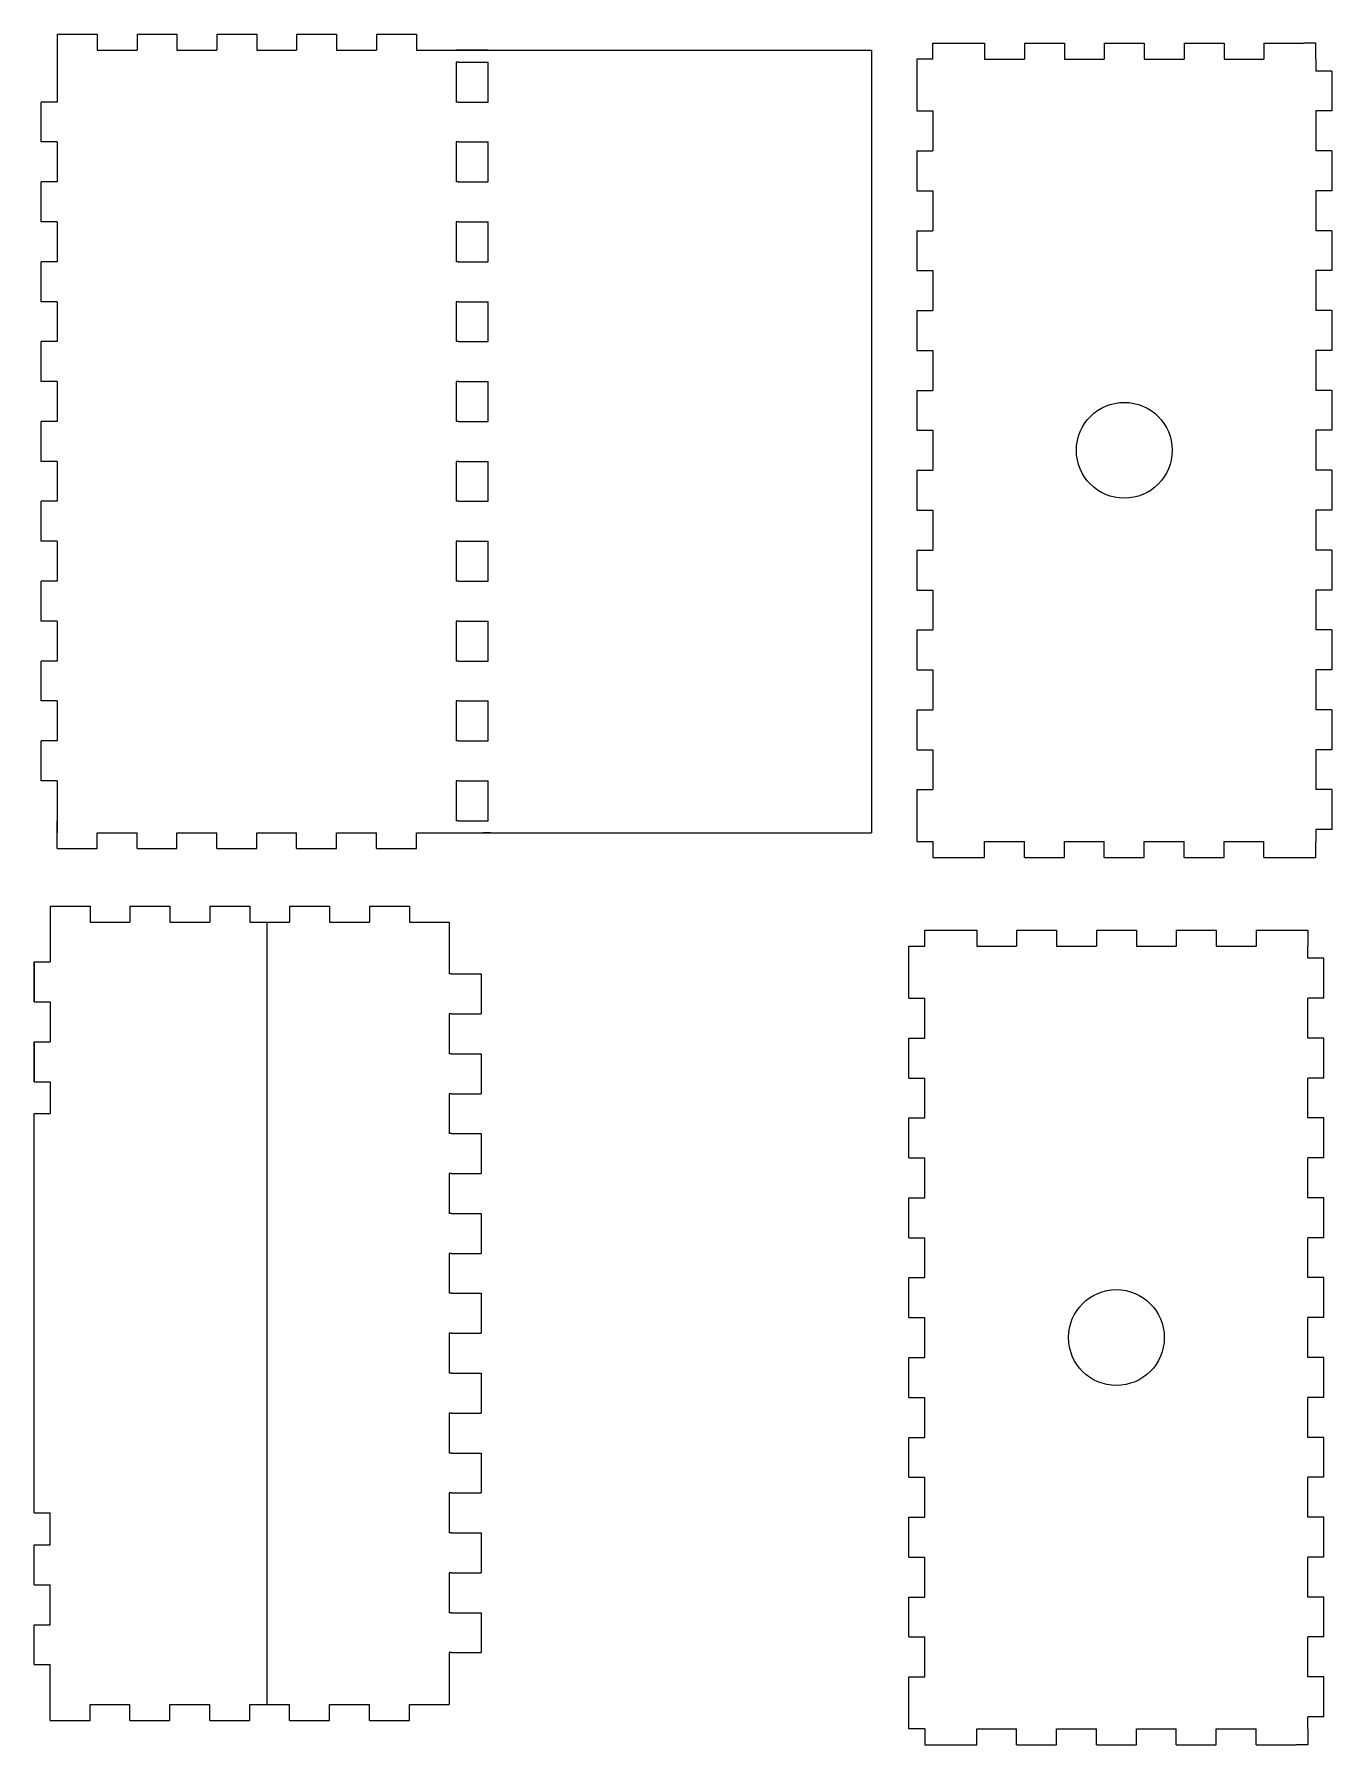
# Model space of a CAD drawing. Header units: millimetres. Extents: x 22 to 347, y 104 to 533.
import ezdxf

# ---------------------------------------------------------------- set-up
doc = ezdxf.new("R2010")
doc.units = ezdxf.units.MM

# ---------------------------------------------------------------- blocks, each defined once
blk = doc.blocks.new('Block7')
at = {"color": 7, "linetype": 'Continuous', "lineweight": 18}
for p, q in [((27.88, 532.67), (37.88, 532.67)), ((27.88, 532.67), (27.88, 528.67)), ((37.88, 532.67), (37.88, 528.67)), ((47.88, 532.67), (47.88, 528.67)), ((47.88, 532.67), (57.88, 532.67)), ((57.88, 532.67), (57.88, 528.67)), ((67.88, 532.67), (67.88, 528.67)), ((67.88, 532.67), (77.88, 532.67)), ((77.88, 532.67), (77.88, 528.67)), ((87.88, 532.67), (87.88, 528.67)), ((87.88, 532.67), (97.88, 532.67)), ((97.88, 532.67), (97.88, 528.67)), ((107.88, 532.67), (107.88, 528.67)), ((107.88, 532.67), (117.88, 532.67)), ((117.88, 532.67), (117.88, 528.67)), ((27.88, 528.67), (27.88, 515.67)), ((37.88, 528.67), (47.88, 528.67)), ((57.88, 528.67), (67.88, 528.67)), ((77.88, 528.67), (87.88, 528.67)), ((97.88, 528.67), (107.88, 528.67)), ((117.88, 528.67), (231.88, 528.67)), ((135.88, 528.67), (127.88, 528.67)), ((231.88, 528.67), (231.88, 332.67)), ((127.88, 525.67), (127.88, 515.67)), ((128.43, 525.67), (127.88, 525.67)), ((128.43, 525.67), (135.88, 525.67)), ((135.88, 515.67), (135.88, 525.67)), ((27.88, 515.67), (23.88, 515.67)), ((23.88, 505.67), (23.88, 515.67)), ((128.43, 515.67), (127.88, 515.67)), ((128.43, 515.67), (135.88, 515.67)), ((27.88, 505.67), (23.88, 505.67)), ((27.88, 505.67), (27.88, 495.67)), ((128.43, 505.67), (127.88, 505.67)), ((127.88, 505.67), (127.88, 495.67)), ((128.43, 505.67), (135.88, 505.67)), ((135.88, 495.67), (135.88, 505.67)), ((27.88, 495.67), (23.88, 495.67)), ((23.88, 485.67), (23.88, 495.67)), ((128.43, 495.67), (127.88, 495.67)), ((128.43, 495.67), (135.88, 495.67)), ((27.88, 485.67), (23.88, 485.67)), ((27.88, 485.67), (27.88, 475.67)), ((128.43, 485.67), (127.88, 485.67)), ((127.88, 485.67), (127.88, 475.67)), ((128.43, 485.67), (135.88, 485.67)), ((135.88, 475.67), (135.88, 485.67)), ((27.88, 475.67), (23.88, 475.67)), ((23.88, 465.67), (23.88, 475.67)), ((128.43, 475.67), (127.88, 475.67)), ((128.43, 475.67), (135.88, 475.67)), ((27.88, 465.67), (23.88, 465.67)), ((27.88, 465.67), (27.88, 455.67)), ((128.43, 465.67), (127.88, 465.67)), ((127.88, 465.67), (127.88, 455.67)), ((128.43, 465.67), (135.88, 465.67)), ((135.88, 455.67), (135.88, 465.67)), ((27.88, 455.67), (23.88, 455.67)), ((23.88, 445.67), (23.88, 455.67)), ((128.43, 455.67), (127.88, 455.67)), ((128.43, 455.67), (135.88, 455.67)), ((27.88, 445.67), (23.88, 445.67)), ((27.88, 445.67), (27.88, 435.67)), ((128.43, 445.67), (127.88, 445.67)), ((127.88, 445.67), (127.88, 435.67)), ((128.43, 445.67), (135.88, 445.67)), ((135.88, 435.67), (135.88, 445.67)), ((27.88, 435.67), (23.88, 435.67)), ((23.88, 425.67), (23.88, 435.67)), ((128.43, 435.67), (127.88, 435.67)), ((128.43, 435.67), (135.88, 435.67)), ((27.88, 425.67), (23.88, 425.67)), ((27.88, 425.67), (27.88, 415.67)), ((128.43, 425.67), (127.88, 425.67)), ((127.88, 425.67), (127.88, 415.67)), ((128.43, 425.67), (135.88, 425.67)), ((135.88, 415.67), (135.88, 425.67)), ((27.88, 415.67), (23.88, 415.67)), ((23.88, 405.67), (23.88, 415.67)), ((128.43, 415.67), (127.88, 415.67)), ((128.43, 415.67), (135.88, 415.67)), ((27.88, 405.67), (23.88, 405.67)), ((27.88, 405.67), (27.88, 395.67)), ((128.43, 405.67), (127.88, 405.67)), ((127.88, 405.67), (127.88, 395.67)), ((128.43, 405.67), (135.88, 405.67)), ((135.88, 395.67), (135.88, 405.67)), ((27.88, 395.67), (23.88, 395.67)), ((23.88, 385.67), (23.88, 395.67)), ((128.43, 395.67), (127.88, 395.67)), ((128.43, 395.67), (135.88, 395.67)), ((27.88, 385.67), (23.88, 385.67)), ((27.88, 385.67), (27.88, 375.67)), ((128.43, 385.67), (127.88, 385.67)), ((127.88, 385.67), (127.88, 375.67)), ((128.43, 385.67), (135.88, 385.67)), ((135.88, 375.67), (135.88, 385.67)), ((27.88, 375.67), (23.88, 375.67)), ((23.88, 365.67), (23.88, 375.67)), ((128.43, 375.67), (127.88, 375.67)), ((128.43, 375.67), (135.88, 375.67)), ((27.88, 365.67), (23.88, 365.67)), ((27.88, 365.67), (27.88, 355.67)), ((128.43, 365.67), (127.88, 365.67)), ((127.88, 365.67), (127.88, 355.67)), ((128.43, 365.67), (135.88, 365.67)), ((135.88, 355.67), (135.88, 365.67)), ((27.88, 355.67), (23.88, 355.67)), ((23.88, 345.67), (23.88, 355.67)), ((128.43, 355.67), (127.88, 355.67)), ((128.43, 355.67), (135.88, 355.67)), ((27.88, 345.67), (23.88, 345.67)), ((27.88, 345.67), (27.88, 332.67)), ((128.43, 345.67), (127.88, 345.67)), ((127.88, 345.67), (127.88, 335.67)), ((128.43, 345.67), (135.88, 345.67)), ((135.88, 335.67), (135.88, 345.67)), ((27.88, 332.67), (27.88, 335.67)), ((128.43, 335.67), (127.88, 335.67)), ((128.43, 335.67), (135.88, 335.67)), ((27.88, 328.67), (27.88, 332.67)), ((37.88, 332.67), (47.88, 332.67)), ((37.88, 328.67), (37.88, 332.67)), ((47.88, 328.67), (47.88, 332.67)), ((57.88, 328.67), (57.88, 332.67)), ((57.88, 332.67), (67.88, 332.67)), ((67.88, 328.67), (67.88, 332.67)), ((77.88, 328.67), (77.88, 332.67)), ((77.88, 332.67), (87.88, 332.67)), ((87.88, 328.67), (87.88, 332.67)), ((97.88, 328.67), (97.88, 332.67)), ((97.88, 332.67), (107.88, 332.67)), ((107.88, 328.67), (107.88, 332.67)), ((117.88, 328.67), (117.88, 332.67)), ((117.88, 332.67), (231.88, 332.67)), ((136.43, 332.67), (134.66, 332.67)), ((27.88, 328.67), (37.88, 328.67)), ((47.88, 328.67), (57.88, 328.67)), ((67.88, 328.67), (77.88, 328.67)), ((87.88, 328.67), (97.88, 328.67)), ((107.88, 328.67), (117.88, 328.67))]:
    blk.add_line(p, q, dxfattribs=at)
blk = doc.blocks.new('Block9')
at = {"color": 7, "linetype": 'Continuous', "lineweight": 18}
for p, q in [((26.12, 314.3), (26.12, 310.3)), ((26.12, 314.3), (36.12, 314.3)), ((36.12, 314.3), (36.12, 310.3)), ((46.12, 314.3), (46.12, 310.3)), ((46.12, 314.3), (56.12, 314.3)), ((56.12, 314.3), (56.12, 310.3)), ((66.12, 314.3), (66.12, 310.3)), ((66.12, 314.3), (76.12, 314.3)), ((76.12, 314.3), (76.12, 310.3)), ((86.12, 314.3), (86.12, 310.3)), ((86.12, 314.3), (96.12, 314.3)), ((96.12, 314.3), (96.12, 310.3)), ((106.12, 314.3), (106.12, 310.3)), ((106.12, 314.3), (116.12, 314.3)), ((116.12, 314.3), (116.12, 310.3)), ((26.12, 310.3), (26.12, 300.3)), ((36.12, 310.3), (46.12, 310.3)), ((56.12, 310.3), (66.12, 310.3)), ((76.12, 310.3), (86.12, 310.3)), ((80.39, 310.3), (80.39, 114.3)), ((96.12, 310.3), (106.12, 310.3)), ((116.12, 310.3), (126.11, 310.3)), ((126.11, 310.3), (126.11, 297.3)), ((22.12, 290.3), (22.12, 300.3)), ((22.12, 300.3), (26.12, 300.3)), ((22.12, 300.3), (22.12, 290.3)), ((126.66, 297.3), (126.11, 297.3)), ((126.66, 297.3), (134.11, 297.3)), ((134.11, 297.3), (134.11, 287.3)), ((22.12, 290.3), (26.12, 290.3)), ((26.12, 290.3), (26.12, 280.3)), ((126.11, 287.3), (126.11, 277.3)), ((126.66, 287.3), (126.11, 287.3)), ((126.66, 287.3), (134.11, 287.3)), ((22.12, 280.3), (26.12, 280.3)), ((22.12, 280.3), (22.12, 270.3)), ((22.12, 270.3), (22.12, 280.3)), ((126.66, 277.3), (126.11, 277.3)), ((126.66, 277.3), (134.11, 277.3)), ((134.11, 277.3), (134.11, 267.3)), ((22.12, 270.3), (26.12, 270.3)), ((26.12, 270.3), (26.12, 262.3)), ((126.11, 267.3), (126.11, 257.3)), ((126.66, 267.3), (126.11, 267.3)), ((126.66, 267.3), (134.11, 267.3)), ((22.12, 164.3), (22.12, 262.3)), ((22.12, 262.3), (26.12, 262.3)), ((126.66, 257.3), (126.11, 257.3)), ((126.66, 257.3), (134.11, 257.3)), ((134.11, 257.3), (134.11, 247.3)), ((126.11, 247.3), (126.11, 237.3)), ((126.66, 247.3), (126.11, 247.3)), ((126.66, 247.3), (134.11, 247.3)), ((126.66, 237.3), (126.11, 237.3)), ((126.66, 237.3), (134.11, 237.3)), ((134.11, 237.3), (134.11, 227.3)), ((126.11, 227.3), (126.11, 217.3)), ((126.66, 227.3), (126.11, 227.3)), ((126.66, 227.3), (134.11, 227.3)), ((126.66, 217.3), (126.11, 217.3)), ((126.66, 217.3), (134.11, 217.3)), ((134.11, 217.3), (134.11, 207.3)), ((126.11, 207.3), (126.11, 197.3)), ((126.66, 207.3), (126.11, 207.3)), ((126.66, 207.3), (134.11, 207.3)), ((126.66, 197.3), (126.11, 197.3)), ((126.66, 197.3), (134.11, 197.3)), ((134.11, 197.3), (134.11, 187.3)), ((126.11, 187.3), (126.11, 177.3)), ((126.66, 187.3), (126.11, 187.3)), ((126.66, 187.3), (134.11, 187.3)), ((126.66, 177.3), (126.11, 177.3)), ((126.66, 177.3), (134.11, 177.3)), ((134.11, 177.3), (134.11, 167.3)), ((126.11, 167.3), (126.11, 157.3)), ((126.66, 167.3), (126.11, 167.3)), ((126.66, 167.3), (134.11, 167.3)), ((22.12, 162.3), (22.12, 164.3)), ((22.12, 162.3), (26.12, 162.3)), ((26.12, 154.3), (26.12, 162.3)), ((22.12, 154.3), (26.12, 154.3)), ((22.12, 144.3), (22.12, 154.3)), ((126.66, 157.3), (126.11, 157.3)), ((126.66, 157.3), (134.11, 157.3)), ((134.11, 157.3), (134.11, 147.3)), ((126.11, 147.3), (126.11, 137.3)), ((126.66, 147.3), (126.11, 147.3)), ((126.66, 147.3), (134.11, 147.3)), ((22.12, 144.3), (26.12, 144.3)), ((26.12, 134.3), (26.12, 144.3)), ((126.66, 137.3), (126.11, 137.3)), ((126.66, 137.3), (134.11, 137.3)), ((134.11, 137.3), (134.11, 127.3)), ((22.12, 134.3), (26.12, 134.3)), ((22.12, 124.3), (22.12, 134.3)), ((22.12, 124.3), (26.12, 124.3)), ((26.12, 114.3), (26.12, 124.3)), ((126.11, 127.3), (126.11, 114.3)), ((126.66, 127.3), (126.11, 127.3)), ((126.66, 127.3), (134.11, 127.3)), ((26.12, 110.3), (26.12, 114.3)), ((36.12, 114.3), (46.12, 114.3)), ((36.12, 110.3), (36.12, 114.3)), ((46.12, 110.3), (46.12, 114.3)), ((56.12, 110.3), (56.12, 114.3)), ((56.12, 114.3), (66.12, 114.3)), ((66.12, 110.3), (66.12, 114.3)), ((76.12, 110.3), (76.12, 114.3)), ((76.12, 114.3), (86.12, 114.3)), ((86.12, 110.3), (86.12, 114.3)), ((96.12, 110.3), (96.12, 114.3)), ((96.12, 114.3), (106.12, 114.3)), ((106.12, 110.3), (106.12, 114.3)), ((116.12, 110.3), (116.12, 114.3)), ((116.12, 114.3), (126.11, 114.3)), ((26.12, 110.3), (36.12, 110.3)), ((46.12, 110.3), (56.12, 110.3)), ((66.12, 110.3), (76.12, 110.3)), ((86.12, 110.3), (96.12, 110.3)), ((106.12, 110.3), (116.12, 110.3))]:
    blk.add_line(p, q, dxfattribs=at)

msp = doc.modelspace()

# ---------------------------------------------------------------- linework, layer by layer
at = {"color": 7, "linetype": 'Continuous', "lineweight": 18}
for p, q in [((247.25, 530.45), (250.25, 530.45)), ((247.25, 530.45), (260.25, 530.45)), ((247.25, 526.45), (247.25, 530.45)), ((260.25, 530.45), (260.25, 526.45)), ((270.25, 530.45), (270.25, 526.45)), ((270.25, 530.45), (280.25, 530.45)), ((280.25, 530.45), (280.25, 526.45)), ((290.25, 530.45), (300.25, 530.45)), ((290.25, 530.45), (290.25, 526.45)), ((300.25, 530.45), (300.25, 526.45)), ((310.25, 530.45), (320.25, 530.45)), ((310.25, 530.45), (310.25, 526.45)), ((320.25, 530.45), (320.25, 526.45)), ((330.25, 530.45), (340.25, 530.45)), ((330.25, 530.45), (330.25, 526.45)), ((343.25, 530.45), (340.25, 530.45)), ((343.25, 526.45), (343.25, 530.45)), ((243.25, 526.45), (243.25, 523.45)), ((243.25, 526.45), (243.25, 513.45)), ((247.25, 526.45), (243.25, 526.45)), ((260.25, 526.45), (270.25, 526.45)), ((280.25, 526.45), (290.25, 526.45)), ((300.25, 526.45), (310.25, 526.45)), ((320.25, 526.45), (330.25, 526.45)), ((343.25, 526.45), (343.25, 523.45)), ((347.25, 523.45), (343.25, 523.45)), ((347.25, 523.45), (347.25, 513.45)), ((243.25, 513.45), (247.25, 513.45)), ((247.25, 513.45), (247.25, 503.45)), ((343.25, 513.45), (343.25, 503.45)), ((347.25, 513.45), (343.25, 513.45)), ((243.25, 503.45), (243.25, 493.45)), ((243.25, 503.45), (247.25, 503.45)), ((347.25, 503.45), (343.25, 503.45)), ((347.25, 503.45), (347.25, 493.45)), ((243.25, 493.45), (247.25, 493.45)), ((247.25, 493.45), (247.25, 483.45)), ((343.25, 493.45), (343.25, 483.45)), ((347.25, 493.45), (343.25, 493.45)), ((243.25, 483.45), (243.25, 473.45)), ((243.25, 483.45), (247.25, 483.45)), ((347.25, 483.45), (343.25, 483.45)), ((347.25, 483.45), (347.25, 473.45)), ((243.25, 473.45), (247.25, 473.45)), ((247.25, 473.45), (247.25, 463.45)), ((343.25, 473.45), (343.25, 463.45)), ((347.25, 473.45), (343.25, 473.45)), ((243.25, 463.45), (243.25, 453.45)), ((243.25, 463.45), (247.25, 463.45)), ((347.25, 463.45), (343.25, 463.45)), ((347.25, 463.45), (347.25, 453.45)), ((243.25, 453.45), (247.25, 453.45)), ((247.25, 453.45), (247.25, 443.45)), ((343.25, 453.45), (343.25, 443.45)), ((347.25, 453.45), (343.25, 453.45)), ((243.25, 443.45), (243.25, 433.45)), ((243.25, 443.45), (247.25, 443.45)), ((347.25, 443.45), (343.25, 443.45)), ((347.25, 443.45), (347.25, 433.45)), ((243.25, 433.45), (247.25, 433.45)), ((247.25, 433.45), (247.25, 423.45)), ((343.25, 433.45), (343.25, 423.45)), ((347.25, 433.45), (343.25, 433.45)), ((243.25, 423.45), (243.25, 413.45)), ((243.25, 423.45), (247.25, 423.45)), ((347.25, 423.45), (343.25, 423.45)), ((347.25, 423.45), (347.25, 413.45)), ((243.25, 413.45), (247.25, 413.45)), ((247.25, 413.45), (247.25, 403.45)), ((343.25, 413.45), (343.25, 403.45)), ((347.25, 413.45), (343.25, 413.45)), ((243.25, 403.45), (243.25, 393.45)), ((243.25, 403.45), (247.25, 403.45)), ((347.25, 403.45), (343.25, 403.45)), ((347.25, 403.45), (347.25, 393.45)), ((243.25, 393.45), (247.25, 393.45)), ((247.25, 393.45), (247.25, 383.45)), ((343.25, 393.45), (343.25, 383.45)), ((347.25, 393.45), (343.25, 393.45)), ((243.25, 383.45), (243.25, 373.45)), ((243.25, 383.45), (247.25, 383.45)), ((347.25, 383.45), (343.25, 383.45)), ((347.25, 383.45), (347.25, 373.45)), ((243.25, 373.45), (247.25, 373.45)), ((247.25, 373.45), (247.25, 363.45)), ((343.25, 373.45), (343.25, 363.45)), ((347.25, 373.45), (343.25, 373.45)), ((243.25, 363.45), (243.25, 353.45)), ((243.25, 363.45), (247.25, 363.45)), ((347.25, 363.45), (343.25, 363.45)), ((347.25, 363.45), (347.25, 353.45)), ((243.25, 353.45), (247.25, 353.45)), ((247.25, 353.45), (247.25, 343.45)), ((343.25, 353.45), (343.25, 343.45)), ((347.25, 353.45), (343.25, 353.45)), ((243.25, 343.45), (243.25, 330.45)), ((243.25, 343.45), (247.25, 343.45)), ((347.25, 343.45), (343.25, 343.45)), ((347.25, 343.45), (347.25, 333.45)), ((243.25, 330.45), (247.25, 330.45)), ((247.25, 330.45), (247.25, 326.45)), ((260.25, 330.45), (270.25, 330.45)), ((260.25, 326.45), (260.25, 330.45)), ((270.25, 326.45), (270.25, 330.45)), ((280.25, 330.45), (290.25, 330.45)), ((280.25, 326.45), (280.25, 330.45)), ((290.25, 326.45), (290.25, 330.45)), ((300.25, 330.45), (310.25, 330.45)), ((300.25, 326.45), (300.25, 330.45)), ((310.25, 326.45), (310.25, 330.45)), ((320.25, 330.45), (330.25, 330.45)), ((320.25, 326.45), (320.25, 330.45)), ((330.25, 326.45), (330.25, 330.45)), ((343.25, 333.45), (343.25, 330.45)), ((347.25, 333.45), (343.25, 333.45)), ((343.25, 326.45), (343.25, 330.45)), ((247.25, 326.45), (260.25, 326.45)), ((247.25, 326.45), (250.25, 326.45)), ((270.25, 326.45), (280.25, 326.45)), ((290.25, 326.45), (300.25, 326.45)), ((310.25, 326.45), (320.25, 326.45)), ((330.25, 326.45), (343.25, 326.45)), ((241.28, 291.22), (241.28, 304.22)), ((241.28, 304.22), (245.28, 304.22)), ((245.28, 308.22), (248.28, 308.22)), ((245.28, 308.22), (258.28, 308.22)), ((245.28, 304.22), (245.28, 308.22)), ((258.28, 308.22), (258.28, 304.22)), ((258.28, 304.22), (268.28, 304.22)), ((268.28, 308.22), (268.28, 304.22)), ((268.28, 308.22), (278.28, 308.22)), ((278.28, 308.22), (278.28, 304.22)), ((278.28, 304.22), (288.28, 304.22)), ((288.28, 308.22), (288.28, 304.22)), ((288.28, 308.22), (298.28, 308.22)), ((298.28, 308.22), (298.28, 304.22)), ((298.28, 304.22), (308.28, 304.22)), ((308.28, 308.22), (308.28, 304.22)), ((308.28, 308.22), (318.28, 308.22)), ((318.28, 308.22), (318.28, 304.22)), ((318.28, 304.22), (328.28, 304.22)), ((328.28, 308.22), (341.28, 308.22)), ((328.28, 308.22), (328.28, 304.22)), ((341.28, 308.22), (341.28, 304.22)), ((341.28, 301.22), (341.28, 304.22)), ((345.28, 301.22), (341.28, 301.22)), ((345.28, 291.22), (345.28, 301.22)), ((241.28, 291.22), (245.28, 291.22)), ((245.28, 281.22), (245.28, 291.22)), ((345.28, 291.22), (341.28, 291.22)), ((341.28, 281.22), (341.28, 291.22)), ((241.28, 281.22), (245.28, 281.22)), ((241.28, 271.22), (241.28, 281.22)), ((345.28, 281.22), (341.28, 281.22)), ((345.28, 271.22), (345.28, 281.22)), ((241.28, 271.22), (245.28, 271.22)), ((245.28, 261.22), (245.28, 271.22)), ((345.28, 271.22), (341.28, 271.22)), ((341.28, 261.22), (341.28, 271.22)), ((241.28, 261.22), (245.28, 261.22)), ((241.28, 251.22), (241.28, 261.22)), ((345.28, 261.22), (341.28, 261.22)), ((345.28, 251.22), (345.28, 261.22)), ((241.28, 251.22), (245.28, 251.22)), ((245.28, 241.22), (245.28, 251.22)), ((345.28, 251.22), (341.28, 251.22)), ((341.28, 241.22), (341.28, 251.22)), ((241.28, 241.22), (245.28, 241.22)), ((241.28, 231.22), (241.28, 241.22)), ((345.28, 241.22), (341.28, 241.22)), ((345.28, 231.22), (345.28, 241.22)), ((241.28, 231.22), (245.28, 231.22)), ((245.28, 221.22), (245.28, 231.22)), ((345.28, 231.22), (341.28, 231.22)), ((341.28, 221.22), (341.28, 231.22)), ((241.28, 221.22), (245.28, 221.22)), ((241.28, 211.22), (241.28, 221.22)), ((345.28, 221.22), (341.28, 221.22)), ((345.28, 211.22), (345.28, 221.22)), ((241.28, 211.22), (245.28, 211.22)), ((245.28, 201.22), (245.28, 211.22)), ((345.28, 211.22), (341.28, 211.22)), ((341.28, 201.22), (341.28, 211.22)), ((241.28, 201.22), (245.28, 201.22)), ((241.28, 191.22), (241.28, 201.22)), ((345.28, 201.22), (341.28, 201.22)), ((345.28, 191.22), (345.28, 201.22)), ((241.28, 191.22), (245.28, 191.22)), ((245.28, 181.22), (245.28, 191.22)), ((345.28, 191.22), (341.28, 191.22)), ((341.28, 181.22), (341.28, 191.22)), ((241.28, 181.22), (245.28, 181.22)), ((241.28, 171.22), (241.28, 181.22)), ((345.28, 181.22), (341.28, 181.22)), ((345.28, 171.22), (345.28, 181.22)), ((241.28, 171.22), (245.28, 171.22)), ((245.28, 161.22), (245.28, 171.22)), ((345.28, 171.22), (341.28, 171.22)), ((341.28, 161.22), (341.28, 171.22)), ((241.28, 161.22), (245.28, 161.22)), ((241.28, 151.22), (241.28, 161.22)), ((345.28, 161.22), (341.28, 161.22)), ((345.28, 151.22), (345.28, 161.22)), ((241.28, 151.22), (245.28, 151.22)), ((245.28, 141.22), (245.28, 151.22)), ((345.28, 151.22), (341.28, 151.22)), ((341.28, 141.22), (341.28, 151.22)), ((241.28, 141.22), (245.28, 141.22)), ((241.28, 131.22), (241.28, 141.22)), ((345.28, 141.22), (341.28, 141.22)), ((345.28, 131.22), (345.28, 141.22)), ((241.28, 131.22), (245.28, 131.22)), ((245.28, 121.22), (245.28, 131.22)), ((345.28, 131.22), (341.28, 131.22)), ((341.28, 121.22), (341.28, 131.22)), ((241.28, 108.22), (241.28, 121.22)), ((241.28, 121.22), (245.28, 121.22)), ((345.28, 121.22), (341.28, 121.22)), ((345.28, 111.22), (345.28, 121.22)), ((241.28, 108.22), (241.28, 111.22)), ((245.28, 108.22), (241.28, 108.22)), ((245.28, 108.22), (245.28, 104.22)), ((258.28, 104.22), (258.28, 108.22)), ((258.28, 108.22), (268.28, 108.22)), ((268.28, 104.22), (268.28, 108.22)), ((278.28, 108.22), (288.28, 108.22)), ((278.28, 104.22), (278.28, 108.22)), ((288.28, 104.22), (288.28, 108.22)), ((298.28, 104.22), (298.28, 108.22)), ((298.28, 108.22), (308.28, 108.22)), ((308.28, 104.22), (308.28, 108.22)), ((318.28, 104.22), (318.28, 108.22)), ((318.28, 108.22), (328.28, 108.22)), ((328.28, 104.22), (328.28, 108.22)), ((345.28, 111.22), (341.28, 111.22)), ((341.28, 108.22), (341.28, 111.22)), ((341.28, 108.22), (341.28, 104.22)), ((245.28, 104.22), (258.28, 104.22)), ((245.28, 104.22), (248.28, 104.22)), ((268.28, 104.22), (278.28, 104.22)), ((288.28, 104.22), (298.28, 104.22)), ((308.28, 104.22), (318.28, 104.22)), ((328.28, 104.22), (338.28, 104.22)), ((341.28, 104.22), (338.28, 104.22))]:
    msp.add_line(p, q, dxfattribs=at)
for centre in [(295.25, 428.45), (293.28, 206.22)]:
    msp.add_circle(centre, 12, dxfattribs=at)

# ---------------------------------------------------------------- block references
at = {"color": 7, "linetype": 'Continuous'}
for name in ['Block7', 'Block9']:
    msp.add_blockref(name, (0, 0), dxfattribs=at)

doc.saveas('drawing.dxf')
